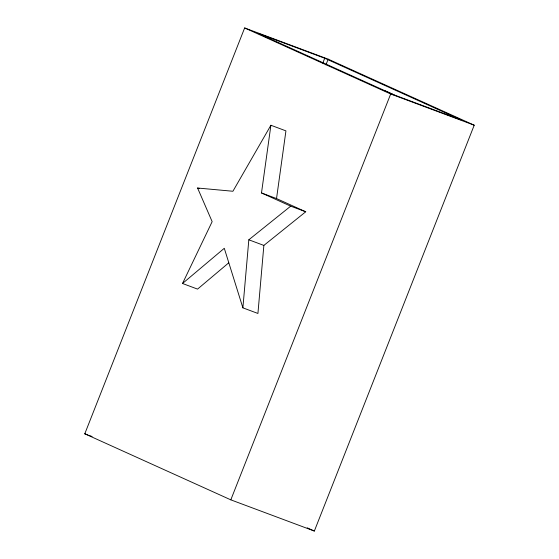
<?xml version="1.0" encoding="UTF-8"?>
<svg xmlns="http://www.w3.org/2000/svg" width="559" height="559" viewBox="0 0 559 559"><rect width="100%" height="100%" fill="white"/><g stroke="black" fill="none" stroke-linecap="round" stroke-linejoin="round"><path stroke-width="0.84" d="M242.892 307.841L248.825 239.797L290.701 206.159L305.738 211.77L263.862 245.415L257.93 313.459L242.892 307.841L224.285 248.294L182.52 283.49L197.558 289.108L228.715 262.849M290.701 206.159L261.493 192.946L270.905 125.251L285.935 130.869L276.53 198.564L305.738 211.77M84.786 433.798L244.653 27.95L328.182 59.156L474.214 125.202L314.347 531.05L230.818 499.844L84.786 433.798L88.029 435.007M322.781 63.104L324.702 58.234L257.874 33.274L394.165 94.918L460.993 119.878L324.702 58.234M325.946 64.837L328.182 59.156M230.818 499.844L390.685 94.003L244.653 27.95M182.52 283.49L212.154 221.65L197.586 188.02L232.914 191.255L270.905 125.251M390.685 94.003L474.214 125.202M261.493 192.946L276.53 198.564M197.586 188.02L199.172 188.614M248.825 239.797L263.862 245.415M89.65 435.615L92.088 436.523M394.165 94.918L384.431 90.516M307.205 527.822L314.347 531.05"/></g></svg>
